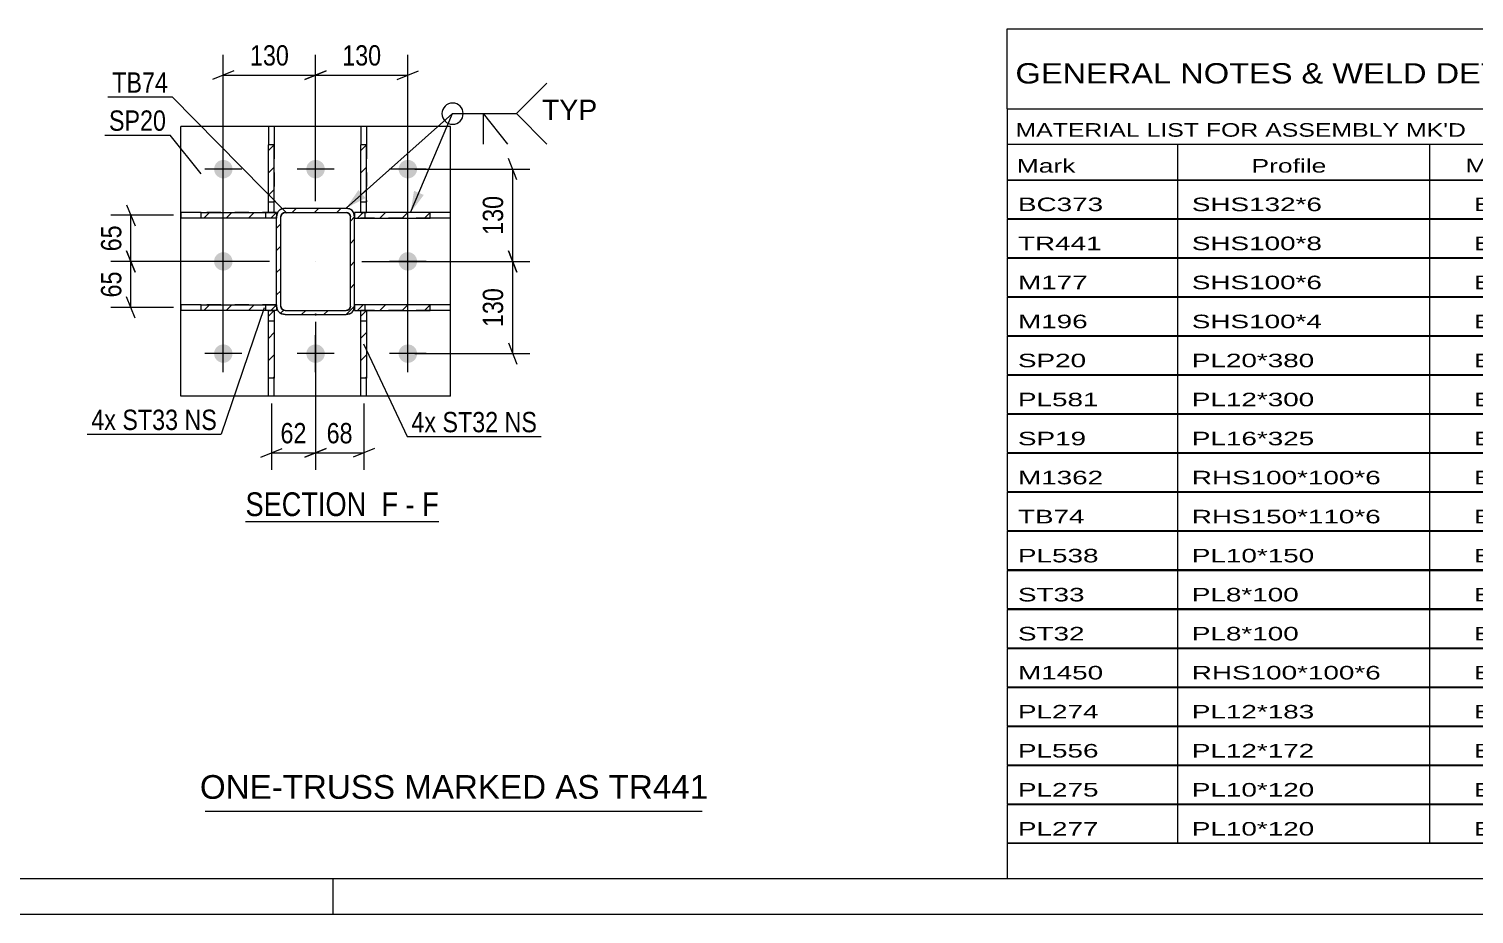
# Model space of a CAD drawing. Header units: millimetres. Extents: x -91 to 750, y -418 to 176.
# Drawn here: x 286.8 to 490.4, y -417.9 to -293.2 of the extents above; entities that cross this region are included whole.
import ezdxf

# ---------------------------------------------------------------- set-up
doc = ezdxf.new("R2010")
doc.units = ezdxf.units.MM
doc.linetypes.add('DXK_LINE_DOT2', pattern=[3.9198, 1.9599, -1.9599])
doc.linetypes.add('DXK_LINE_DOT3', pattern=[5.9187, 2.979, -0.9799, 0.9799, -0.9799])
doc.styles.add('Arial', font='ARIAL.TTF', dxfattribs={"height": 0.2})
doc.styles.add('Arial Narrow', font='ARIALN.TTF', dxfattribs={"height": 0.2})

# ---------------------------------------------------------------- blocks, each defined once
blk = doc.blocks.new('Unknown-814185736-1133')
at = {"color": 5, "linetype": 'Continuous'}
for p, q in [((-86.34, -412.95), (744.66, -412.95)), ((329.66, -417.95), (329.66, -412.95)), ((-91.34, -417.95), (749.66, -417.95))]:
    blk.add_line(p, q, dxfattribs=at)
blk = doc.blocks.new('Unknown-814185736-9390')
at = {"color": 7, "linetype": 'Continuous'}
for p, q in [((424.66, -293.2), (584.66, -293.2)), ((424.66, -304.45), (424.66, -293.2)), ((584.66, -293.2), (584.66, -304.45)), ((424.66, -304.45), (584.66, -304.45)), ((424.66, -304.45), (424.66, -309.45)), ((584.66, -304.45), (584.66, -309.45)), ((424.66, -309.45), (584.66, -309.45)), ((424.66, -309.45), (424.66, -314.45)), ((448.66, -309.45), (448.66, -314.45)), ((484.16, -309.45), (484.16, -314.45)), ((510.16, -309.45), (510.16, -314.45)), ((523.16, -309.45), (523.16, -314.45)), ((540.66, -309.45), (540.66, -314.45)), ((562.66, -309.45), (562.66, -314.45)), ((584.66, -309.45), (584.66, -314.45)), ((424.66, -314.45), (584.66, -314.45)), ((424.66, -314.5), (424.66, -319.9)), ((424.66, -314.5), (584.66, -314.5)), ((448.66, -314.45), (448.66, -319.95)), ((484.16, -314.45), (484.16, -319.95)), ((510.16, -314.45), (510.16, -319.95)), ((523.16, -314.45), (523.16, -319.95)), ((540.66, -314.45), (540.66, -319.95)), ((562.66, -314.45), (562.66, -319.95)), ((584.66, -314.5), (584.66, -319.9)), ((424.66, -319.9), (584.66, -319.9)), ((424.66, -320), (424.66, -325.4)), ((424.66, -320), (584.66, -320)), ((448.66, -319.95), (448.66, -325.45)), ((484.16, -319.95), (484.16, -325.45)), ((510.16, -319.95), (510.16, -325.45)), ((523.16, -319.95), (523.16, -325.45)), ((540.66, -319.95), (540.66, -325.45)), ((562.66, -319.95), (562.66, -325.45)), ((584.66, -320), (584.66, -325.4)), ((424.66, -325.4), (584.66, -325.4)), ((424.66, -325.5), (424.66, -330.9)), ((424.66, -325.5), (584.66, -325.5)), ((448.66, -325.45), (448.66, -330.95)), ((484.16, -325.45), (484.16, -330.95)), ((510.16, -325.45), (510.16, -330.95)), ((523.16, -325.45), (523.16, -330.95)), ((540.66, -325.45), (540.66, -330.95)), ((562.66, -325.45), (562.66, -330.95)), ((584.66, -325.5), (584.66, -330.9)), ((424.66, -330.9), (584.66, -330.9)), ((424.66, -331), (424.66, -336.4)), ((424.66, -331), (584.66, -331)), ((448.66, -330.95), (448.66, -336.45)), ((484.16, -330.95), (484.16, -336.45)), ((510.16, -330.95), (510.16, -336.45)), ((523.16, -330.95), (523.16, -336.45)), ((540.66, -330.95), (540.66, -336.45)), ((562.66, -330.95), (562.66, -336.45)), ((584.66, -331), (584.66, -336.4)), ((424.66, -336.4), (584.66, -336.4)), ((424.66, -336.5), (424.66, -341.9)), ((424.66, -336.5), (584.66, -336.5)), ((448.66, -336.45), (448.66, -341.95)), ((484.16, -336.45), (484.16, -341.95)), ((510.16, -336.45), (510.16, -341.95)), ((523.16, -336.45), (523.16, -341.95)), ((540.66, -336.45), (540.66, -341.95)), ((562.66, -336.45), (562.66, -341.95)), ((584.66, -336.5), (584.66, -341.9)), ((424.66, -341.9), (584.66, -341.9)), ((424.66, -342), (424.66, -347.4)), ((424.66, -342), (584.66, -342)), ((448.66, -341.95), (448.66, -347.45)), ((484.16, -341.95), (484.16, -347.45)), ((510.16, -341.95), (510.16, -347.45)), ((523.16, -341.95), (523.16, -347.45)), ((540.66, -341.95), (540.66, -347.45)), ((562.66, -341.95), (562.66, -347.45)), ((584.66, -342), (584.66, -347.4)), ((424.66, -347.4), (584.66, -347.4)), ((424.66, -347.5), (424.66, -352.9)), ((424.66, -347.5), (584.66, -347.5)), ((448.66, -347.45), (448.66, -352.95)), ((484.16, -347.45), (484.16, -352.95)), ((510.16, -347.45), (510.16, -352.95)), ((523.16, -347.45), (523.16, -352.95)), ((540.66, -347.45), (540.66, -352.95)), ((562.66, -347.45), (562.66, -352.95)), ((584.66, -347.5), (584.66, -352.9)), ((424.66, -352.9), (584.66, -352.9)), ((424.66, -353), (424.66, -358.4)), ((424.66, -353), (584.66, -353)), ((448.66, -352.95), (448.66, -358.45)), ((484.16, -352.95), (484.16, -358.45)), ((510.16, -352.95), (510.16, -358.45)), ((523.16, -352.95), (523.16, -358.45)), ((540.66, -352.95), (540.66, -358.45)), ((562.66, -352.95), (562.66, -358.45)), ((584.66, -353), (584.66, -358.4)), ((424.66, -358.4), (584.66, -358.4)), ((424.66, -358.5), (424.66, -363.9)), ((424.66, -358.5), (584.66, -358.5)), ((448.66, -358.45), (448.66, -363.95)), ((484.16, -358.45), (484.16, -363.95)), ((510.16, -358.45), (510.16, -363.95)), ((523.16, -358.45), (523.16, -363.95)), ((540.66, -358.45), (540.66, -363.95)), ((562.66, -358.45), (562.66, -363.95)), ((584.66, -358.5), (584.66, -363.9)), ((424.66, -363.9), (584.66, -363.9)), ((424.66, -364), (424.66, -369.4)), ((424.66, -364), (584.66, -364)), ((448.66, -363.95), (448.66, -369.45)), ((484.16, -363.95), (484.16, -369.45)), ((510.16, -363.95), (510.16, -369.45)), ((523.16, -363.95), (523.16, -369.45)), ((540.66, -363.95), (540.66, -369.45)), ((562.66, -363.95), (562.66, -369.45)), ((584.66, -364), (584.66, -369.4)), ((424.66, -369.4), (584.66, -369.4)), ((424.66, -369.5), (424.66, -374.9)), ((424.66, -369.5), (584.66, -369.5)), ((448.66, -369.45), (448.66, -374.95)), ((484.16, -369.45), (484.16, -374.95)), ((510.16, -369.45), (510.16, -374.95)), ((523.16, -369.45), (523.16, -374.95)), ((540.66, -369.45), (540.66, -374.95)), ((562.66, -369.45), (562.66, -374.95)), ((584.66, -369.5), (584.66, -374.9)), ((424.66, -374.9), (584.66, -374.9)), ((424.66, -375), (424.66, -380.4)), ((424.66, -375), (584.66, -375)), ((448.66, -374.95), (448.66, -380.45)), ((484.16, -374.95), (484.16, -380.45)), ((510.16, -374.95), (510.16, -380.45)), ((523.16, -374.95), (523.16, -380.45)), ((540.66, -374.95), (540.66, -380.45)), ((562.66, -374.95), (562.66, -380.45)), ((584.66, -375), (584.66, -380.4)), ((424.66, -380.4), (584.66, -380.4)), ((424.66, -380.5), (424.66, -385.9)), ((424.66, -380.5), (584.66, -380.5)), ((448.66, -380.45), (448.66, -385.95)), ((484.16, -380.45), (484.16, -385.95)), ((510.16, -380.45), (510.16, -385.95)), ((523.16, -380.45), (523.16, -385.95)), ((540.66, -380.45), (540.66, -385.95)), ((562.66, -380.45), (562.66, -385.95)), ((584.66, -380.5), (584.66, -385.9)), ((424.66, -385.9), (584.66, -385.9)), ((424.66, -386), (424.66, -391.4)), ((424.66, -386), (584.66, -386)), ((448.66, -385.95), (448.66, -391.45)), ((484.16, -385.95), (484.16, -391.45)), ((510.16, -385.95), (510.16, -391.45)), ((523.16, -385.95), (523.16, -391.45)), ((540.66, -385.95), (540.66, -391.45)), ((562.66, -385.95), (562.66, -391.45)), ((584.66, -386), (584.66, -391.4)), ((424.66, -391.4), (584.66, -391.4)), ((424.66, -391.5), (424.66, -396.9)), ((424.66, -391.5), (584.66, -391.5)), ((448.66, -391.45), (448.66, -396.95)), ((484.16, -391.45), (484.16, -396.95)), ((510.16, -391.45), (510.16, -396.95)), ((523.16, -391.45), (523.16, -396.95)), ((540.66, -391.45), (540.66, -396.95)), ((562.66, -391.45), (562.66, -396.95)), ((584.66, -391.5), (584.66, -396.9)), ((424.66, -396.9), (584.66, -396.9)), ((424.66, -397), (424.66, -402.4)), ((424.66, -397), (584.66, -397)), ((448.66, -396.95), (448.66, -402.45)), ((484.16, -396.95), (484.16, -402.45)), ((510.16, -396.95), (510.16, -402.45)), ((523.16, -396.95), (523.16, -402.45)), ((540.66, -396.95), (540.66, -402.45)), ((562.66, -396.95), (562.66, -402.45)), ((584.66, -397), (584.66, -402.4)), ((424.66, -402.4), (584.66, -402.4)), ((424.66, -402.5), (424.66, -407.9)), ((424.66, -402.5), (584.66, -402.5)), ((448.66, -402.45), (448.66, -407.95)), ((484.16, -402.45), (484.16, -407.95)), ((510.16, -402.45), (510.16, -407.95)), ((523.16, -402.45), (523.16, -407.95)), ((540.66, -402.45), (540.66, -407.95)), ((562.66, -402.45), (562.66, -407.95)), ((584.66, -402.5), (584.66, -407.9)), ((424.66, -407.9), (584.66, -407.9)), ((424.66, -407.95), (584.66, -407.95)), ((424.66, -407.95), (424.66, -412.95)), ((540.66, -407.95), (540.66, -412.95)), ((562.66, -407.95), (562.66, -412.95)), ((584.66, -407.95), (584.66, -412.95)), ((424.66, -412.95), (584.66, -412.95))]:
    blk.add_line(p, q, dxfattribs=at)
at = {"color": 7, "style": 'Arial Narrow'}
for s, height, width, p in [('GENERAL NOTES & WELD DETAILS :', 2.8633, 1.4, (425.81, -300.89)), ('REFER TYP DRAWING TYP-01', 1.9089, 1.6, (509.36, -300.79)), ("MATERIAL LIST FOR ASSEMBLY MK'D", 1.9089, 1.6, (425.81, -308.39)), ('TR441', 1.909, 1.794707, (518.56, -308.48)), ('1', 1.91, 1.794707, (546.74, -308.39)), ('No. Required', 1.9089, 1.6, (556.07, -308.39)), ('Mark', 1.909, 1.7, (425.99, -313.45)), ('Profile', 1.909, 1.7, (459.07, -313.45)), ('Material', 1.909, 1.7, (489.2, -313.39)), ('No.', 1.909, 1.7, (514.16, -313.39)), ('Length', 1.909, 1.7, (524.66, -313.39)), ('Area', 1.909, 1.7, (547.16, -313.39)), ('Weight', 1.909, 1.7, (566.66, -313.39))]:
    blk.add_text(s, height=height, dxfattribs=dict(at, width=width)).set_placement(p)
at = {"color": 7, "linetype": 'Continuous', "style": 'Arial Narrow'}
for s, height, width, p in [('BC373', 1.909, 1.794707, (426.16, -318.88)), ('SHS132*6', 1.909, 1.794707, (450.66, -318.88)), ('E350', 1.909, 1.794707, (490.4, -318.88)), ('1', 1.91, 1.794707, (514.51, -318.88)), ('16357', 1.909, 1.794707, (525.05, -318.88)), ('8.6', 1.909, 1.794707, (550.97, -318.88)), ('388.3', 1.909, 1.794707, (567.61, -318.88)), ('TR441', 1.909, 1.794707, (426.16, -324.38)), ('SHS100*8', 1.909, 1.794707, (450.66, -324.38)), ('E350', 1.909, 1.794707, (490.4, -324.38)), ('1', 1.91, 1.794707, (514.51, -324.38)), ('16226', 1.909, 1.794707, (525.05, -324.38)), ('6.5', 1.909, 1.794707, (550.97, -324.38)), ('375.0', 1.909, 1.794707, (567.61, -324.38)), ('M177', 1.909, 1.794707, (426.16, -329.88)), ('SHS100*6', 1.909, 1.794707, (450.66, -329.88)), ('E350', 1.909, 1.794707, (490.4, -329.88)), ('6', 1.91, 1.794707, (514.51, -329.88)), ('3167', 1.909, 1.794707, (527.24, -329.88)), ('1.2', 1.909, 1.794707, (550.97, -329.88)), ('328.9', 1.909, 1.794707, (567.61, -329.88)), ('M196', 1.909, 1.794707, (426.16, -335.38)), ('SHS100*4', 1.909, 1.794707, (450.66, -335.38)), ('E350', 1.909, 1.794707, (490.4, -335.38)), ('7', 1.91, 1.794707, (514.51, -335.38)), ('3261', 1.909, 1.794707, (527.24, -335.38)), ('1.3', 1.909, 1.794707, (550.97, -335.38)), ('272.2', 1.909, 1.794707, (567.61, -335.38)), ('SP20', 1.909, 1.794707, (426.16, -340.88)), ('PL20*380', 1.909, 1.794707, (450.66, -340.88)), ('E350', 1.909, 1.794707, (490.4, -340.88)), ('6', 1.91, 1.794707, (514.51, -340.88)), ('380', 1.909, 1.794707, (529.43, -340.88)), ('0.3', 1.909, 1.794707, (550.97, -340.88)), ('136.0', 1.909, 1.794707, (567.61, -340.88)), ('PL581', 1.909, 1.794707, (426.16, -346.38)), ('PL12*300', 1.909, 1.794707, (450.66, -346.38)), ('E350', 1.909, 1.794707, (490.4, -346.38)), ('13', 1.909, 1.794707, (513.42, -346.38)), ('310', 1.909, 1.794707, (529.43, -346.38)), ('0.2', 1.909, 1.794707, (550.97, -346.38)), ('113.9', 1.909, 1.794707, (567.61, -346.38)), ('SP19', 1.909, 1.794707, (426.16, -351.88)), ('PL16*325', 1.909, 1.794707, (450.66, -351.88)), ('E350', 1.909, 1.794707, (490.4, -351.88)), ('4', 1.91, 1.794707, (514.51, -351.88)), ('325', 1.909, 1.794707, (529.43, -351.88)), ('0.2', 1.909, 1.794707, (550.97, -351.88)), ('53.1', 1.909, 1.794707, (569.8, -351.88)), ('M1362', 1.909, 1.794707, (426.16, -357.38)), ('RHS100*100*6', 1.9089, 1.794707, (450.66, -357.38)), ('E350', 1.909, 1.794707, (490.4, -357.38)), ('13', 1.909, 1.794707, (513.42, -357.38)), ('196', 1.909, 1.794707, (529.43, -357.38)), ('0.1', 1.909, 1.794707, (550.97, -357.38)), ('45.1', 1.909, 1.794707, (569.8, -357.38)), ('TB74', 1.909, 1.794707, (426.16, -362.88)), ('RHS150*110*6', 1.9089, 1.794707, (450.66, -362.88)), ('E350', 1.909, 1.794707, (490.4, -362.88)), ('6', 1.91, 1.794707, (514.51, -362.88)), ('200', 1.909, 1.794707, (529.43, -362.88)), ('0.1', 1.909, 1.794707, (550.97, -362.88)), ('28.0', 1.909, 1.794707, (569.8, -362.88)), ('PL538', 1.909, 1.794707, (426.16, -368.38)), ('PL10*150', 1.909, 1.794707, (450.66, -368.38)), ('E350', 1.909, 1.794707, (490.4, -368.38)), ('6', 1.91, 1.794707, (514.51, -368.38)), ('170', 1.909, 1.794707, (529.43, -368.38)), ('0.1', 1.909, 1.794707, (550.97, -368.38)), ('12.0', 1.909, 1.794707, (569.8, -368.38)), ('ST33', 1.909, 1.794707, (426.16, -373.88)), ('PL8*100', 1.909, 1.794707, (450.66, -373.88)), ('E350', 1.909, 1.794707, (490.4, -373.88)), ('24', 1.909, 1.794707, (513.42, -373.88)), ('135', 1.909, 1.794707, (529.43, -373.88)), ('0.0', 1.909, 1.794707, (550.97, -373.88)), ('10.0', 1.909, 1.794707, (569.8, -373.88)), ('ST32', 1.909, 1.794707, (426.16, -379.38)), ('PL8*100', 1.909, 1.794707, (450.66, -379.38)), ('E350', 1.909, 1.794707, (490.4, -379.38)), ('24', 1.909, 1.794707, (513.42, -379.38)), ('121', 1.909, 1.794707, (529.43, -379.38)), ('0.0', 1.909, 1.794707, (550.97, -379.38)), ('8.9', 1.909, 1.794707, (571.99, -379.38)), ('M1450', 1.909, 1.794707, (426.16, -384.88)), ('RHS100*100*6', 1.9089, 1.794707, (450.66, -384.88)), ('E350', 1.909, 1.794707, (490.4, -384.88)), ('1', 1.91, 1.794707, (514.51, -384.88)), ('220', 1.909, 1.794707, (529.43, -384.88)), ('0.1', 1.909, 1.794707, (550.97, -384.88)), ('3.9', 1.909, 1.794707, (571.99, -384.88)), ('PL274', 1.909, 1.794707, (426.16, -390.38)), ('PL12*183', 1.909, 1.794707, (450.66, -390.38)), ('E350', 1.909, 1.794707, (490.4, -390.38)), ('1', 1.91, 1.794707, (514.51, -390.38)), ('249', 1.909, 1.794707, (529.43, -390.38)), ('0.1', 1.909, 1.794707, (550.97, -390.38)), ('2.9', 1.909, 1.794707, (571.99, -390.38)), ('PL556', 1.909, 1.794707, (426.16, -395.88)), ('PL12*172', 1.909, 1.794707, (450.66, -395.88)), ('E350', 1.909, 1.794707, (490.4, -395.88)), ('1', 1.91, 1.794707, (514.51, -395.88)), ('228', 1.909, 1.794707, (529.43, -395.88)), ('0.1', 1.909, 1.794707, (550.97, -395.88)), ('2.6', 1.909, 1.794707, (571.99, -395.88)), ('PL275', 1.909, 1.794707, (426.16, -401.38)), ('PL10*120', 1.909, 1.794707, (450.66, -401.38)), ('E350', 1.909, 1.794707, (490.4, -401.38)), ('1', 1.91, 1.794707, (514.51, -401.38)), ('249', 1.909, 1.794707, (529.43, -401.38)), ('0.1', 1.909, 1.794707, (550.97, -401.38)), ('2.3', 1.909, 1.794707, (571.99, -401.38)), ('PL277', 1.909, 1.794707, (426.16, -406.88)), ('PL10*120', 1.909, 1.794707, (450.66, -406.88)), ('E350', 1.909, 1.794707, (490.4, -406.88)), ('1', 1.91, 1.794707, (514.51, -406.88)), ('228', 1.909, 1.794707, (529.43, -406.88)), ('0.1', 1.909, 1.794707, (550.97, -406.88)), ('2.1', 1.909, 1.794707, (571.99, -406.88)), ('Total', 1.909, 1.7, (526.99, -411.45)), ('40.2', 1.909, 1.794707, (548.3, -411.45)), ('1785.4', 1.909, 1.794707, (565.42, -411.45))]:
    blk.add_text(s, height=height, dxfattribs=dict(at, width=width)).set_placement(p)
blk = doc.blocks.new('Unknown-814185736-9391')
at = {"color": 7, "linetype": 'Continuous'}
blk.add_line((311.66, -403.45), (381.66, -403.45), dxfattribs=at)
at = {"color": 7, "style": 'Arial'}
blk.add_text('ONE-TRUSS MARKED AS TR441', height=3.3428, dxfattribs=at).set_placement((310.9, -401.7))
blk = doc.blocks.new('Unknown-814185736-17 - 2296')
at = {"color": 6, "linetype": 'Continuous'}
blk.add_line((317.33, -362.6), (344.55, -362.6), dxfattribs=at)
at = {"color": 0, "linetype": 'Continuous'}
for points in [[(335.44, -361.85), (335.44, -358.35), (317.33, -358.35), (317.33, -361.85)], [(338.83, -361.85), (338.83, -358.35), (336.49, -358.35), (336.49, -361.85)], [(341.16, -361.85), (341.16, -358.35), (339.88, -358.35), (339.88, -361.85)], [(344.55, -361.85), (344.55, -358.35), (342.21, -358.35), (342.21, -361.85)]]:
    blk.add_wipeout(points, dxfattribs=at)
at = {"color": 7, "linetype": 'Continuous', "style": 'Arial Narrow'}
for s, p in [('SECTION ', (317.33, -361.85)), ('F', (336.49, -361.85)), ('-', (339.88, -361.85)), ('F', (342.21, -361.85))]:
    blk.add_text(s, height=3.34, dxfattribs=at).set_placement(p)
blk = doc.blocks.new('Bolt-814185736-2306 - 2296')
at = {"linetype": 'Continuous'}
for points in [[(312.9, -312.96, -1), (315.5, -312.96, -1)], [(325.9, -312.96, -1), (328.5, -312.96, -1)], [(338.9, -312.96, -1), (341.5, -312.96, -1)], [(312.9, -325.96, -1), (315.5, -325.96, -1)], [(338.9, -325.96, -1), (341.5, -325.96, -1)], [(312.9, -338.96, -1), (315.5, -338.96, -1)], [(325.9, -338.96, -1), (328.5, -338.96, -1)], [(338.9, -338.96, -1), (341.5, -338.96, -1)]]:
    blk.add_hatch(color=1, dxfattribs=at).paths.add_polyline_path(points)
at = {"color": 1, "linetype": 'Continuous'}
for p, q in [((314.2, -315.56), (314.2, -310.36)), ((327.2, -315.56), (327.2, -310.36)), ((340.2, -315.56), (340.2, -310.36)), ((316.8, -312.96), (311.6, -312.96)), ((329.8, -312.96), (324.6, -312.96)), ((342.8, -312.96), (337.6, -312.96)), ((314.2, -328.56), (314.2, -323.36)), ((340.2, -328.56), (340.2, -323.36)), ((316.8, -325.96), (311.6, -325.96)), ((342.8, -325.96), (337.6, -325.96)), ((314.2, -341.56), (314.2, -336.36)), ((327.2, -341.56), (327.2, -336.36)), ((340.2, -341.56), (340.2, -336.36)), ((316.8, -338.96), (311.6, -338.96)), ((329.8, -338.96), (324.6, -338.96)), ((342.8, -338.96), (337.6, -338.96))]:
    blk.add_line(p, q, dxfattribs=at)
blk = doc.blocks.new('Part-814185736-2359 - 2296')
at = {"linetype": 'Continuous'}
h = blk.add_hatch(dxfattribs=at)
h.set_pattern_fill('', scale=0.7, style=0, pattern_type=0)
h.set_pattern_definition([(45, (343.3405, -332.0666), (-1.57154, 1.57154), [])])
h.paths.add_polyline_path([(343.34, -332.87), (343.34, -332.07), (332.7, -332.07), (332.7, -332.87)])
at = {"color": 7, "linetype": 'DXK_LINE_DOT2'}
for p, q in [((332.7, -332.87), (332.7, -332.07)), ((343.34, -332.07), (332.7, -332.07)), ((343.34, -332.87), (332.7, -332.87)), ((334.2, -332.87), (334.2, -332.07)), ((346.19, -332.07), (346.2, -332.07)), ((346.2, -332.07), (346.19, -332.07)), ((346.19, -332.87), (346.2, -332.87)), ((346.2, -332.87), (346.19, -332.87)), ((346.2, -332.87), (346.2, -332.07))]:
    blk.add_line(p, q, dxfattribs=at)
at = {"color": 2, "linetype": 'Continuous'}
for p, q in [((343.34, -332.07), (332.7, -332.07)), ((332.7, -332.07), (332.7, -332.87)), ((332.7, -332.87), (343.34, -332.87)), ((346.19, -332.07), (343.34, -332.07)), ((343.34, -332.87), (343.34, -332.07)), ((346.19, -332.87), (343.34, -332.87))]:
    blk.add_line(p, q, dxfattribs=at)
blk = doc.blocks.new('Part-814185736-2343 - 2296')
at = {"color": 2, "linetype": 'Continuous'}
for p, q in [((308.2, -344.96), (308.2, -306.96)), ((346.2, -306.96), (308.2, -306.96)), ((346.2, -344.96), (346.2, -306.96)), ((346.2, -344.96), (308.2, -344.96))]:
    blk.add_line(p, q, dxfattribs=at)
blk = doc.blocks.new('Part-814185736-2364 - 2296')
at = {"linetype": 'Continuous'}
h = blk.add_hatch(dxfattribs=at)
h.set_pattern_fill('', scale=0.7, style=0, pattern_type=0)
h.set_pattern_definition([(45, (343.3405, -319.0666), (-1.57154, 1.57154), [])])
h.paths.add_polyline_path([(343.34, -319.87), (343.34, -319.07), (332.7, -319.07), (332.7, -319.87)])
at = {"color": 7, "linetype": 'DXK_LINE_DOT2'}
for p, q in [((332.7, -319.87), (332.7, -319.07)), ((343.34, -319.07), (332.7, -319.07)), ((334.2, -319.87), (334.2, -319.07)), ((346.19, -319.07), (346.2, -319.07)), ((346.2, -319.07), (346.19, -319.07)), ((346.2, -319.87), (346.2, -319.07)), ((343.34, -319.87), (332.7, -319.87)), ((346.19, -319.87), (346.2, -319.87)), ((346.2, -319.87), (346.19, -319.87))]:
    blk.add_line(p, q, dxfattribs=at)
at = {"color": 2, "linetype": 'Continuous'}
for p, q in [((343.34, -319.07), (332.7, -319.07)), ((332.7, -319.07), (332.7, -319.87)), ((346.19, -319.07), (343.34, -319.07)), ((343.34, -319.87), (343.34, -319.07)), ((332.7, -319.87), (343.34, -319.87)), ((346.19, -319.87), (343.34, -319.87))]:
    blk.add_line(p, q, dxfattribs=at)
blk = doc.blocks.new('Part-814185736-2381 - 2296')
at = {"linetype": 'Continuous'}
h = blk.add_hatch(dxfattribs=at)
h.set_pattern_fill('', scale=0.7, style=0, pattern_type=0)
h.set_pattern_definition([(45, (334.3844, -332.8566), (-1.57154, 1.57154), [])])
h.paths.add_polyline_path([(334.38, -342.4), (334.38, -332.86), (333.58, -332.86), (333.58, -342.4)])
at = {"color": 7, "linetype": 'DXK_LINE_DOT2'}
for p, q in [((333.58, -334.36), (333.58, -332.86)), ((333.58, -332.86), (334.38, -332.86)), ((334.38, -332.86), (334.38, -342.4)), ((333.58, -334.36), (334.38, -334.36)), ((333.58, -342.4), (333.58, -334.36)), ((333.58, -344.96), (333.58, -344.96)), ((334.38, -344.96), (334.38, -344.96))]:
    blk.add_line(p, q, dxfattribs=at)
at = {"color": 2, "linetype": 'Continuous'}
for p, q in [((333.58, -342.4), (333.58, -332.86)), ((333.58, -332.86), (334.38, -332.86)), ((334.38, -332.86), (334.38, -342.4)), ((333.58, -344.96), (333.58, -342.4)), ((334.38, -342.4), (333.58, -342.4)), ((334.38, -344.96), (334.38, -342.4)), ((333.58, -344.97), (333.58, -344.96)), ((334.38, -344.97), (333.58, -344.97)), ((334.38, -344.96), (334.38, -344.97))]:
    blk.add_line(p, q, dxfattribs=at)
blk = doc.blocks.new('Part-814185736-2365 - 2296')
at = {"linetype": 'Continuous'}
h = blk.add_hatch(dxfattribs=at)
h.set_pattern_fill('', scale=0.7, style=0, pattern_type=0)
h.set_pattern_definition([(45, (321.6999, -332.0668), (-1.57154, 1.57154), [])])
h.paths.add_polyline_path([(321.7, -332.87), (321.7, -332.07), (311.06, -332.07), (311.06, -332.87)])
at = {"color": 7, "linetype": 'DXK_LINE_DOT2'}
for p, q in [((308.21, -332.07), (308.2, -332.07)), ((308.2, -332.07), (308.2, -332.87)), ((308.2, -332.87), (308.21, -332.87)), ((321.7, -332.07), (311.06, -332.07)), ((321.7, -332.87), (311.06, -332.87)), ((320.2, -332.87), (320.2, -332.07)), ((321.7, -332.07), (321.7, -332.87))]:
    blk.add_line(p, q, dxfattribs=at)
at = {"color": 2, "linetype": 'Continuous'}
for p, q in [((311.06, -332.07), (308.21, -332.07)), ((311.06, -332.87), (308.21, -332.87)), ((311.06, -332.07), (321.7, -332.07)), ((311.06, -332.87), (311.06, -332.07)), ((321.7, -332.87), (311.06, -332.87)), ((321.7, -332.07), (321.7, -332.87))]:
    blk.add_line(p, q, dxfattribs=at)
blk = doc.blocks.new('Part-814185736-2366 - 2296')
at = {"linetype": 'Continuous'}
h = blk.add_hatch(dxfattribs=at)
h.set_pattern_fill('', scale=0.7, style=0, pattern_type=0)
h.set_pattern_definition([(45, (321.6999, -319.0668), (-1.57154, 1.57154), [])])
h.paths.add_polyline_path([(321.7, -319.87), (321.7, -319.07), (311.06, -319.07), (311.06, -319.87)])
at = {"color": 7, "linetype": 'DXK_LINE_DOT2'}
for p, q in [((308.21, -319.07), (308.2, -319.07)), ((308.2, -319.07), (308.2, -319.87)), ((321.7, -319.07), (311.06, -319.07)), ((320.2, -319.87), (320.2, -319.07)), ((321.7, -319.07), (321.7, -319.87)), ((308.2, -319.87), (308.21, -319.87)), ((321.7, -319.87), (311.06, -319.87))]:
    blk.add_line(p, q, dxfattribs=at)
at = {"color": 2, "linetype": 'Continuous'}
for p, q in [((311.06, -319.07), (308.21, -319.07)), ((311.06, -319.07), (321.7, -319.07)), ((311.06, -319.87), (311.06, -319.07)), ((321.7, -319.07), (321.7, -319.87)), ((311.06, -319.87), (308.21, -319.87)), ((321.7, -319.87), (311.06, -319.87))]:
    blk.add_line(p, q, dxfattribs=at)
blk = doc.blocks.new('Part-814185736-2382 - 2296')
at = {"linetype": 'Continuous'}
h = blk.add_hatch(dxfattribs=at)
h.set_pattern_fill('', scale=0.7, style=0, pattern_type=0)
h.set_pattern_definition([(45, (321.385, -332.8566), (-1.57154, 1.57154), [])])
h.paths.add_polyline_path([(321.38, -342.4), (321.38, -332.86), (320.58, -332.86), (320.58, -342.4)])
at = {"color": 7, "linetype": 'DXK_LINE_DOT2'}
for p, q in [((320.58, -334.36), (320.58, -332.86)), ((320.58, -332.86), (321.38, -332.86)), ((321.38, -332.86), (321.38, -342.4)), ((320.58, -334.36), (321.38, -334.36)), ((320.58, -342.4), (320.58, -334.36)), ((320.58, -344.96), (320.58, -344.96)), ((321.38, -344.96), (321.38, -344.96))]:
    blk.add_line(p, q, dxfattribs=at)
at = {"color": 2, "linetype": 'Continuous'}
for p, q in [((320.58, -342.4), (320.58, -332.86)), ((320.58, -332.86), (321.38, -332.86)), ((321.38, -332.86), (321.38, -342.4)), ((320.58, -344.96), (320.58, -342.4)), ((321.38, -342.4), (320.58, -342.4)), ((321.38, -344.96), (321.38, -342.4)), ((320.58, -344.97), (320.58, -344.96)), ((321.38, -344.97), (320.58, -344.97)), ((321.38, -344.96), (321.38, -344.97))]:
    blk.add_line(p, q, dxfattribs=at)
blk = doc.blocks.new('Part-814185736-2387 - 2296')
at = {"linetype": 'Continuous'}
h = blk.add_hatch(dxfattribs=at)
h.set_pattern_fill('', scale=0.7, style=0, pattern_type=0)
h.set_pattern_definition([(45, (334.384, -309.527), (-1.57154, 1.57154), [])])
h.paths.add_polyline_path([(334.38, -319.06), (334.38, -309.53), (333.58, -309.53), (333.58, -319.06)])
at = {"color": 2, "linetype": 'Continuous'}
for p, q in [((333.58, -306.97), (333.58, -309.53)), ((334.38, -306.97), (334.38, -309.53)), ((333.58, -319.06), (333.58, -309.53)), ((334.38, -309.53), (333.58, -309.53)), ((334.38, -319.06), (334.38, -309.53)), ((333.58, -319.06), (334.38, -319.06))]:
    blk.add_line(p, q, dxfattribs=at)
at = {"color": 7, "linetype": 'DXK_LINE_DOT2'}
for p, q in [((333.58, -306.97), (333.58, -306.97)), ((334.38, -306.97), (333.58, -306.97)), ((333.58, -306.97), (333.58, -306.97)), ((334.38, -306.97), (334.38, -306.97)), ((334.38, -306.97), (334.38, -306.97)), ((333.58, -319.06), (333.58, -309.53)), ((334.38, -309.53), (334.38, -317.56)), ((333.58, -317.56), (334.38, -317.56)), ((334.38, -319.06), (334.38, -317.56)), ((334.38, -319.06), (333.58, -319.06))]:
    blk.add_line(p, q, dxfattribs=at)
blk = doc.blocks.new('Part-814185736-2388 - 2296')
at = {"linetype": 'Continuous'}
h = blk.add_hatch(dxfattribs=at)
h.set_pattern_fill('', scale=0.7, style=0, pattern_type=0)
h.set_pattern_definition([(45, (321.3845, -309.527), (-1.57154, 1.57154), [])])
h.paths.add_polyline_path([(321.38, -319.06), (321.38, -309.53), (320.58, -309.53), (320.58, -319.06)])
at = {"color": 2, "linetype": 'Continuous'}
for p, q in [((320.58, -306.97), (320.58, -309.53)), ((321.38, -306.97), (321.38, -309.53)), ((320.58, -319.06), (320.58, -309.53)), ((321.38, -309.53), (320.58, -309.53)), ((321.38, -319.06), (321.38, -309.53)), ((320.58, -319.06), (321.38, -319.06))]:
    blk.add_line(p, q, dxfattribs=at)
at = {"color": 7, "linetype": 'DXK_LINE_DOT2'}
for p, q in [((320.58, -306.97), (320.58, -306.97)), ((321.38, -306.97), (320.58, -306.97)), ((320.58, -306.97), (320.58, -306.97)), ((321.38, -306.97), (321.38, -306.97)), ((321.38, -306.97), (321.38, -306.97)), ((320.58, -319.06), (320.58, -309.53)), ((321.38, -309.53), (321.38, -317.56)), ((320.58, -317.56), (321.38, -317.56)), ((321.38, -319.06), (321.38, -317.56)), ((321.38, -319.06), (320.58, -319.06))]:
    blk.add_line(p, q, dxfattribs=at)
blk = doc.blocks.new('Part-814185736-2401 - 2296')
at = {"linetype": 'Continuous'}
h = blk.add_hatch(dxfattribs=at)
h.set_pattern_fill('', scale=0.7, style=0, pattern_type=0)
h.set_pattern_definition([(45, (332.7, -332.264), (-1.57154, 1.57154), [])])
h.paths.add_polyline_path([(332.61, -332.72), (332.7, -332.26), (332.7, -319.66), (332.61, -319.2), (332.35, -318.82), (331.96, -318.56), (331.5, -318.46), (322.9, -318.46), (322.44, -318.56), (322.05, -318.82), (321.79, -319.2), (321.7, -319.66), (321.7, -332.26), (321.79, -332.72), (322.05, -333.11), (322.44, -333.37), (322.9, -333.46), (331.5, -333.46), (331.96, -333.37), (332.35, -333.11)])
h.paths.add_polyline_path([(331.73, -332.82), (331.5, -332.86), (322.9, -332.86), (322.67, -332.82), (322.48, -332.69), (322.35, -332.49), (322.3, -332.26), (322.3, -319.66), (322.35, -319.43), (322.48, -319.24), (322.67, -319.11), (322.9, -319.06), (331.5, -319.06), (331.73, -319.11), (331.92, -319.24), (332.05, -319.43), (332.1, -319.66), (332.1, -332.26), (332.05, -332.49), (331.92, -332.69)])
blk.add_hatch(color=30, dxfattribs=at).paths.add_polyline_path([(327.2, -333.56, -1), (327.2, -333.36, -1)])
at = {"color": 7, "linetype": 'DXK_LINE_DOT2'}
for p, q in [((321.7, -319.66), (321.79, -319.2)), ((321.7, -332.26), (321.7, -319.66)), ((322.35, -319.43), (322.3, -319.66)), ((322.3, -332.26), (322.3, -319.66)), ((322.48, -319.24), (322.35, -319.43)), ((322.44, -318.56), (322.9, -318.46)), ((322.67, -319.11), (322.48, -319.24)), ((322.9, -319.06), (322.67, -319.11)), ((322.9, -318.46), (331.5, -318.46)), ((322.9, -319.06), (331.5, -319.06)), ((331.5, -318.46), (331.96, -318.56)), ((331.73, -319.11), (331.5, -319.06)), ((331.92, -319.24), (331.73, -319.11)), ((332.05, -319.43), (331.92, -319.24)), ((332.1, -319.66), (332.05, -319.43)), ((332.1, -332.26), (332.1, -319.66)), ((332.61, -319.2), (332.7, -319.66)), ((332.7, -332.26), (332.7, -319.66)), ((321.79, -332.72), (321.7, -332.26)), ((322.3, -332.26), (322.35, -332.49)), ((322.35, -332.49), (322.48, -332.69)), ((322.9, -333.46), (322.44, -333.37)), ((322.48, -332.69), (322.67, -332.82)), ((322.67, -332.82), (322.9, -332.86)), ((322.9, -332.86), (331.5, -332.86)), ((322.9, -333.46), (331.5, -333.46)), ((331.5, -332.86), (331.73, -332.82)), ((331.96, -333.37), (331.5, -333.46)), ((331.73, -332.82), (331.92, -332.69)), ((331.92, -332.69), (332.05, -332.49)), ((332.05, -332.49), (332.1, -332.26)), ((332.7, -332.26), (332.61, -332.72))]:
    blk.add_line(p, q, dxfattribs=at)
at = {"color": 2, "linetype": 'Continuous'}
for p, q in [((321.79, -319.2), (321.7, -319.66)), ((321.7, -332.26), (321.7, -319.66)), ((322.3, -319.66), (322.35, -319.43)), ((322.3, -332.26), (322.3, -319.66)), ((322.35, -319.43), (322.48, -319.24)), ((322.9, -318.46), (322.44, -318.56)), ((322.48, -319.24), (322.67, -319.11)), ((322.67, -319.11), (322.9, -319.06)), ((322.9, -318.46), (331.5, -318.46)), ((322.9, -319.06), (331.5, -319.06)), ((331.96, -318.56), (331.5, -318.46)), ((331.5, -319.06), (331.73, -319.11)), ((331.73, -319.11), (331.92, -319.24)), ((331.92, -319.24), (332.05, -319.43)), ((332.05, -319.43), (332.1, -319.66)), ((332.1, -332.26), (332.1, -319.66)), ((332.7, -319.66), (332.61, -319.2)), ((332.7, -332.26), (332.7, -319.66)), ((321.7, -332.26), (321.79, -332.72)), ((322.35, -332.49), (322.3, -332.26)), ((322.48, -332.69), (322.35, -332.49)), ((322.44, -333.37), (322.9, -333.46)), ((322.67, -332.82), (322.48, -332.69)), ((322.9, -332.86), (322.67, -332.82)), ((322.9, -332.86), (331.5, -332.86)), ((322.9, -333.46), (331.5, -333.46)), ((331.73, -332.82), (331.5, -332.86)), ((331.5, -333.46), (331.96, -333.37)), ((331.92, -332.69), (331.73, -332.82)), ((332.05, -332.49), (331.92, -332.69)), ((332.1, -332.26), (332.05, -332.49)), ((332.61, -332.72), (332.7, -332.26))]:
    blk.add_line(p, q, dxfattribs=at)
at = {"color": 7, "linetype": 'DXK_LINE_DOT3'}
blk.add_line((327.2, -325.96), (327.2, -325.96), dxfattribs=at)
at = {"color": 30, "linetype": 'DXK_LINE_DOT3'}
blk.add_line((327.2, -333.46), (327.2, -333.46), dxfattribs=at)
at = {"color": 30, "linetype": 'Continuous'}
blk.add_circle((327.2, -333.46), 0.1, dxfattribs=at)
at = {"color": 7, "linetype": 'DXK_LINE_DOT2'}
for centre, start, end in [((322.9, -319.66), 112.5, 157.5), ((331.5, -319.66), 22.5, 67.5), ((322.9, -332.26), 202.5, 247.5), ((331.5, -332.26), 292.5, 337.5)]:
    blk.add_arc(centre, 1.2, start, end, dxfattribs=at)
at = {"color": 2, "linetype": 'Continuous'}
for centre, start, end in [((322.9, -319.66), 112.5, 157.5), ((331.5, -319.66), 22.5, 67.5), ((322.9, -332.26), 202.5, 247.5), ((331.5, -332.26), 292.5, 337.5)]:
    blk.add_arc(centre, 1.2, start, end, dxfattribs=at)
blk = doc.blocks.new('StraightDimension-814185736-2498 - 2296')
at = {"color": 7, "linetype": 'Continuous'}
for p, q in [((327.2, -317.46), (327.2, -296.86)), ((340.2, -337.96), (340.2, -296.86)), ((328.7, -299.11), (325.7, -300.31)), ((338.7, -300.31), (341.7, -299.11)), ((327.2, -299.71), (340.2, -299.71))]:
    blk.add_line(p, q, dxfattribs=at)
at = {"color": 0}
blk.add_wipeout([(337.04, -298.96), (337.04, -294.76), (330.36, -294.76), (330.36, -298.96)], dxfattribs=at)
at = {"color": 3, "style": 'Arial Narrow'}
blk.add_text('130', height=2.863, dxfattribs=at).set_placement((330.96, -298.36))
blk = doc.blocks.new('StraightDimension-814185736-2551 - 2296')
at = {"color": 7, "linetype": 'Continuous'}
for p, q in [((327.2, -334.46), (327.2, -355.35)), ((320.98, -345.97), (320.98, -355.35)), ((319.48, -353.55), (322.48, -352.35)), ((320.98, -352.95), (327.2, -352.95)), ((328.7, -352.35), (325.7, -353.55))]:
    blk.add_line(p, q, dxfattribs=at)
at = {"color": 0}
blk.add_wipeout([(326.52, -352.2), (326.52, -348), (321.66, -348), (321.66, -352.2)], dxfattribs=at)
at = {"color": 3, "style": 'Arial Narrow'}
blk.add_text('62', height=2.863, dxfattribs=at).set_placement((322.26, -351.6))
blk = doc.blocks.new('StraightDimension-814185736-2507 - 2296')
at = {"color": 7, "linetype": 'Continuous'}
for p, q in [((314.2, -337.96), (314.2, -296.86)), ((327.2, -317.46), (327.2, -296.86)), ((315.7, -299.11), (312.7, -300.31)), ((325.7, -300.31), (328.7, -299.11)), ((314.2, -299.71), (327.2, -299.71))]:
    blk.add_line(p, q, dxfattribs=at)
at = {"color": 0}
blk.add_wipeout([(324.04, -298.96), (324.04, -294.76), (317.36, -294.76), (317.36, -298.96)], dxfattribs=at)
at = {"color": 3, "style": 'Arial Narrow'}
blk.add_text('130', height=2.863, dxfattribs=at).set_placement((317.96, -298.36))
blk = doc.blocks.new('StraightDimension-814185736-2517 - 2296')
at = {"color": 7, "linetype": 'Continuous'}
for p, q in [((300.58, -324.46), (301.78, -327.46)), ((320.7, -325.96), (298.33, -325.96)), ((301.18, -332.47), (301.18, -325.96)), ((301.78, -333.97), (300.58, -330.97)), ((307.2, -332.47), (298.33, -332.47))]:
    blk.add_line(p, q, dxfattribs=at)
at = {"color": 0}
blk.add_wipeout([(300.43, -326.79), (296.23, -326.79), (296.23, -331.64), (300.43, -331.64)], dxfattribs=at)
at = {"color": 3, "style": 'Arial Narrow'}
blk.add_text('65', height=2.863, rotation=90.0002, dxfattribs=at).set_placement((299.83, -331.04))
blk = doc.blocks.new('StraightDimension-814185736-2523 - 2296')
at = {"color": 7, "linetype": 'Continuous'}
for p, q in [((307.2, -319.47), (298.33, -319.47)), ((300.58, -317.97), (301.78, -320.97)), ((301.18, -325.96), (301.18, -319.47)), ((301.78, -327.46), (300.58, -324.46)), ((320.7, -325.96), (298.33, -325.96))]:
    blk.add_line(p, q, dxfattribs=at)
at = {"color": 0}
blk.add_wipeout([(300.43, -320.29), (296.23, -320.29), (296.23, -325.14), (300.43, -325.14)], dxfattribs=at)
at = {"color": 3, "style": 'Arial Narrow'}
blk.add_text('65', height=2.863, rotation=90.0002, dxfattribs=at).set_placement((299.83, -324.54))
blk = doc.blocks.new('StraightDimension-814185736-2530 - 2296')
at = {"color": 7, "linetype": 'Continuous'}
for p, q in [((355.57, -314.46), (354.37, -311.46)), ((341.2, -312.96), (357.37, -312.96)), ((354.97, -325.96), (354.97, -312.96)), ((354.37, -324.46), (355.57, -327.46)), ((333.7, -325.96), (357.37, -325.96))]:
    blk.add_line(p, q, dxfattribs=at)
at = {"color": 0}
blk.add_wipeout([(354.22, -316.12), (350.02, -316.12), (350.02, -322.81), (354.22, -322.81)], dxfattribs=at)
at = {"color": 3, "style": 'Arial Narrow'}
blk.add_text('130', height=2.863, rotation=90.0002, dxfattribs=at).set_placement((353.62, -322.21))
blk = doc.blocks.new('StraightDimension-814185736-2540 - 2296')
at = {"color": 7, "linetype": 'Continuous'}
for p, q in [((355.57, -327.46), (354.37, -324.46)), ((333.7, -325.96), (357.37, -325.96)), ((354.97, -338.96), (354.97, -325.96)), ((354.37, -337.46), (355.57, -340.46)), ((341.2, -338.96), (357.37, -338.96))]:
    blk.add_line(p, q, dxfattribs=at)
at = {"color": 0}
blk.add_wipeout([(354.22, -329.12), (350.02, -329.12), (350.02, -335.81), (354.22, -335.81)], dxfattribs=at)
at = {"color": 3, "style": 'Arial Narrow'}
blk.add_text('130', height=2.863, rotation=90.0002, dxfattribs=at).set_placement((353.62, -335.21))
blk = doc.blocks.new('StraightDimension-814185736-2560 - 2296')
at = {"color": 7, "linetype": 'Continuous'}
for p, q in [((327.2, -334.46), (327.2, -355.35)), ((333.98, -345.97), (333.98, -355.35)), ((325.7, -353.55), (328.7, -352.35)), ((327.2, -352.95), (333.98, -352.95)), ((335.48, -352.35), (332.48, -353.55))]:
    blk.add_line(p, q, dxfattribs=at)
at = {"color": 0}
blk.add_wipeout([(333.02, -352.2), (333.02, -348), (328.16, -348), (328.16, -352.2)], dxfattribs=at)
at = {"color": 3, "style": 'Arial Narrow'}
blk.add_text('68', height=2.863, dxfattribs=at).set_placement((328.76, -351.6))
blk = doc.blocks.new('Mark-814185736-2339 - 2296')
at = {"color": 0}
blk.add_wipeout([(306.13, -307.55), (306.13, -304.55), (298.09, -304.55), (298.09, -307.55)], dxfattribs=at)
blk.add_wipeout([(306.13, -307.55), (306.13, -304.55), (298.09, -304.55), (298.09, -307.55)], dxfattribs=at)
at = {"color": 30, "linetype": 'Continuous'}
for p in [(297.49, -308.15), (311.08, -313.62)]:
    blk.add_line(p, (306.73, -308.15), dxfattribs=at)
at = {"color": 3, "style": 'Arial Narrow'}
blk.add_text('SP20', height=2.863, dxfattribs=at).set_placement((298.09, -307.55))
blk = doc.blocks.new('Mark-814185736-2397 - 2296')
at = {"color": 0}
blk.add_wipeout([(306.41, -302.19), (306.41, -299.19), (298.55, -299.19), (298.55, -302.19)], dxfattribs=at)
blk.add_wipeout([(306.41, -302.19), (306.41, -299.19), (298.55, -299.19), (298.55, -302.19)], dxfattribs=at)
at = {"color": 30, "linetype": 'Continuous'}
for p in [(297.95, -302.79), (323.15, -319.17)]:
    blk.add_line(p, (307.01, -302.79), dxfattribs=at)
at = {"color": 3, "style": 'Arial Narrow'}
blk.add_text('TB74', height=2.863, dxfattribs=at).set_placement((298.55, -302.19))
blk = doc.blocks.new('WeldMark-814185736-2569 - 2296')
at = {"linetype": 'Continuous'}
for points in [[(334.24, -317.03), (331.5, -318.46), (333.24, -315.91)], [(342.45, -316.6), (340.58, -319.07), (341.07, -316.01)]]:
    blk.add_hatch(color=30, dxfattribs=at).paths.add_polyline_path(points)
at = {"color": 30, "linetype": 'Continuous'}
for p, q in [((331.5, -318.46), (346.5, -305.14)), ((340.58, -319.07), (346.5, -305.14)), ((346.5, -305.14), (355.5, -305.14))]:
    blk.add_line(p, q, dxfattribs=at)
at = {"color": 3, "linetype": 'Continuous'}
for q in [(354.22, -309.42), (350.79, -309.42)]:
    blk.add_line((350.79, -305.14), q, dxfattribs=at)
for start, end in [(90, 270), (270, 90)]:
    blk.add_arc((346.5, -305.14), 1.5, start, end, dxfattribs=at)
at = {"color": 0, "linetype": 'Continuous'}
blk.add_wipeout([(366.88, -306.04), (366.88, -303.04), (359.1, -303.04), (359.1, -306.04)], dxfattribs=at)
blk.add_wipeout([(366.88, -306.04), (366.88, -303.04), (359.1, -303.04), (359.1, -306.04)], dxfattribs=at)
at = {"color": 3, "linetype": 'Continuous'}
for q in [(359.79, -300.85), (359.79, -309.42)]:
    blk.add_line((355.5, -305.14), q, dxfattribs=at)
at = {"color": 3, "linetype": 'Continuous', "style": 'Arial'}
blk.add_text('TYP', height=2.865, dxfattribs=at).set_placement((359.1, -306.04))
blk = doc.blocks.new('MarkSet-814185736-2618 - 2296')
at = {"color": 0}
blk.add_wipeout([(344.18, -350.04), (344.18, -347.04), (340.7, -347.04), (340.7, -350.04)], dxfattribs=at)
blk.add_wipeout([(344.18, -350.04), (344.18, -347.04), (340.7, -347.04), (340.7, -350.04)], dxfattribs=at)
at = {"color": 30, "linetype": 'Continuous'}
blk.add_line((333.96, -337.56), (340.1, -350.64), dxfattribs=at)
at = {"color": 0}
blk.add_wipeout([(352.93, -350.04), (352.93, -347.04), (345.08, -347.04), (345.08, -350.04)], dxfattribs=at)
blk.add_wipeout([(352.93, -350.04), (352.93, -347.04), (345.08, -347.04), (345.08, -350.04)], dxfattribs=at)
at = {"color": 3, "style": 'Arial Narrow'}
for s, p in [('4x', (340.7, -350.04)), ('ST32', (345.08, -350.04))]:
    blk.add_text(s, height=2.863, dxfattribs=at).set_placement(p)
at = {"color": 0}
blk.add_wipeout([(358.39, -350.04), (358.39, -347.04), (353.83, -347.04), (353.83, -350.04)], dxfattribs=at)
blk.add_wipeout([(358.39, -350.04), (358.39, -347.04), (353.83, -347.04), (353.83, -350.04)], dxfattribs=at)
at = {"color": 30, "linetype": 'Continuous'}
blk.add_line((340.1, -350.64), (358.99, -350.64), dxfattribs=at)
at = {"color": 3, "style": 'Arial Narrow'}
blk.add_text('NS', height=2.863, dxfattribs=at).set_placement((353.83, -350.04))
blk = doc.blocks.new('MarkSet-814185736-2648 - 2296')
at = {"color": 0}
blk.add_wipeout([(299.08, -349.72), (299.08, -346.72), (295.6, -346.72), (295.6, -349.72)], dxfattribs=at)
blk.add_wipeout([(299.08, -349.72), (299.08, -346.72), (295.6, -346.72), (295.6, -349.72)], dxfattribs=at)
blk.add_wipeout([(307.83, -349.72), (307.83, -346.72), (299.98, -346.72), (299.98, -349.72)], dxfattribs=at)
blk.add_wipeout([(307.83, -349.72), (307.83, -346.72), (299.98, -346.72), (299.98, -349.72)], dxfattribs=at)
at = {"color": 3, "style": 'Arial Narrow'}
for s, p in [('4x', (295.6, -349.72)), ('ST33', (299.98, -349.72))]:
    blk.add_text(s, height=2.863, dxfattribs=at).set_placement(p)
at = {"color": 0}
blk.add_wipeout([(313.29, -349.72), (313.29, -346.72), (308.73, -346.72), (308.73, -349.72)], dxfattribs=at)
blk.add_wipeout([(313.29, -349.72), (313.29, -346.72), (308.73, -346.72), (308.73, -349.72)], dxfattribs=at)
at = {"color": 30, "linetype": 'Continuous'}
for p in [(319.97, -332.49), (295, -350.32)]:
    blk.add_line(p, (313.89, -350.32), dxfattribs=at)
at = {"color": 3, "style": 'Arial Narrow'}
blk.add_text('NS', height=2.863, dxfattribs=at).set_placement((308.73, -349.72))

msp = doc.modelspace()

# ---------------------------------------------------------------- block references
for name in ['Unknown-814185736-1133', 'Unknown-814185736-9390', 'Part-814185736-2343 - 2296', 'Part-814185736-2388 - 2296', 'Part-814185736-2387 - 2296', 'Bolt-814185736-2306 - 2296', 'Part-814185736-2366 - 2296', 'Part-814185736-2401 - 2296', 'Part-814185736-2364 - 2296', 'Part-814185736-2365 - 2296', 'Part-814185736-2382 - 2296', 'Part-814185736-2359 - 2296', 'Part-814185736-2381 - 2296', 'Unknown-814185736-9391']:
    msp.add_blockref(name, (0, 0))

# ---------------------------------------------------------------- next in the draw order: block references
for name in ['StraightDimension-814185736-2498 - 2296', 'Mark-814185736-2339 - 2296', 'Unknown-814185736-17 - 2296']:
    msp.add_blockref(name, (0, 0))

# ---------------------------------------------------------------- next in the draw order: block references
for name in ['StraightDimension-814185736-2530 - 2296', 'StraightDimension-814185736-2551 - 2296']:
    msp.add_blockref(name, (0, 0))

# ---------------------------------------------------------------- next in the draw order: block references
for name in ['StraightDimension-814185736-2507 - 2296', 'WeldMark-814185736-2569 - 2296', 'StraightDimension-814185736-2540 - 2296']:
    msp.add_blockref(name, (0, 0))

# ---------------------------------------------------------------- next in the draw order: block references
for name in ['StraightDimension-814185736-2517 - 2296', 'StraightDimension-814185736-2560 - 2296']:
    msp.add_blockref(name, (0, 0))

# ---------------------------------------------------------------- next in the draw order: block references
for name in ['StraightDimension-814185736-2523 - 2296', 'MarkSet-814185736-2648 - 2296', 'MarkSet-814185736-2618 - 2296']:
    msp.add_blockref(name, (0, 0))

# ---------------------------------------------------------------- next in the draw order: block references
msp.add_blockref('Mark-814185736-2397 - 2296', (0, 0))

doc.saveas('drawing.dxf')
